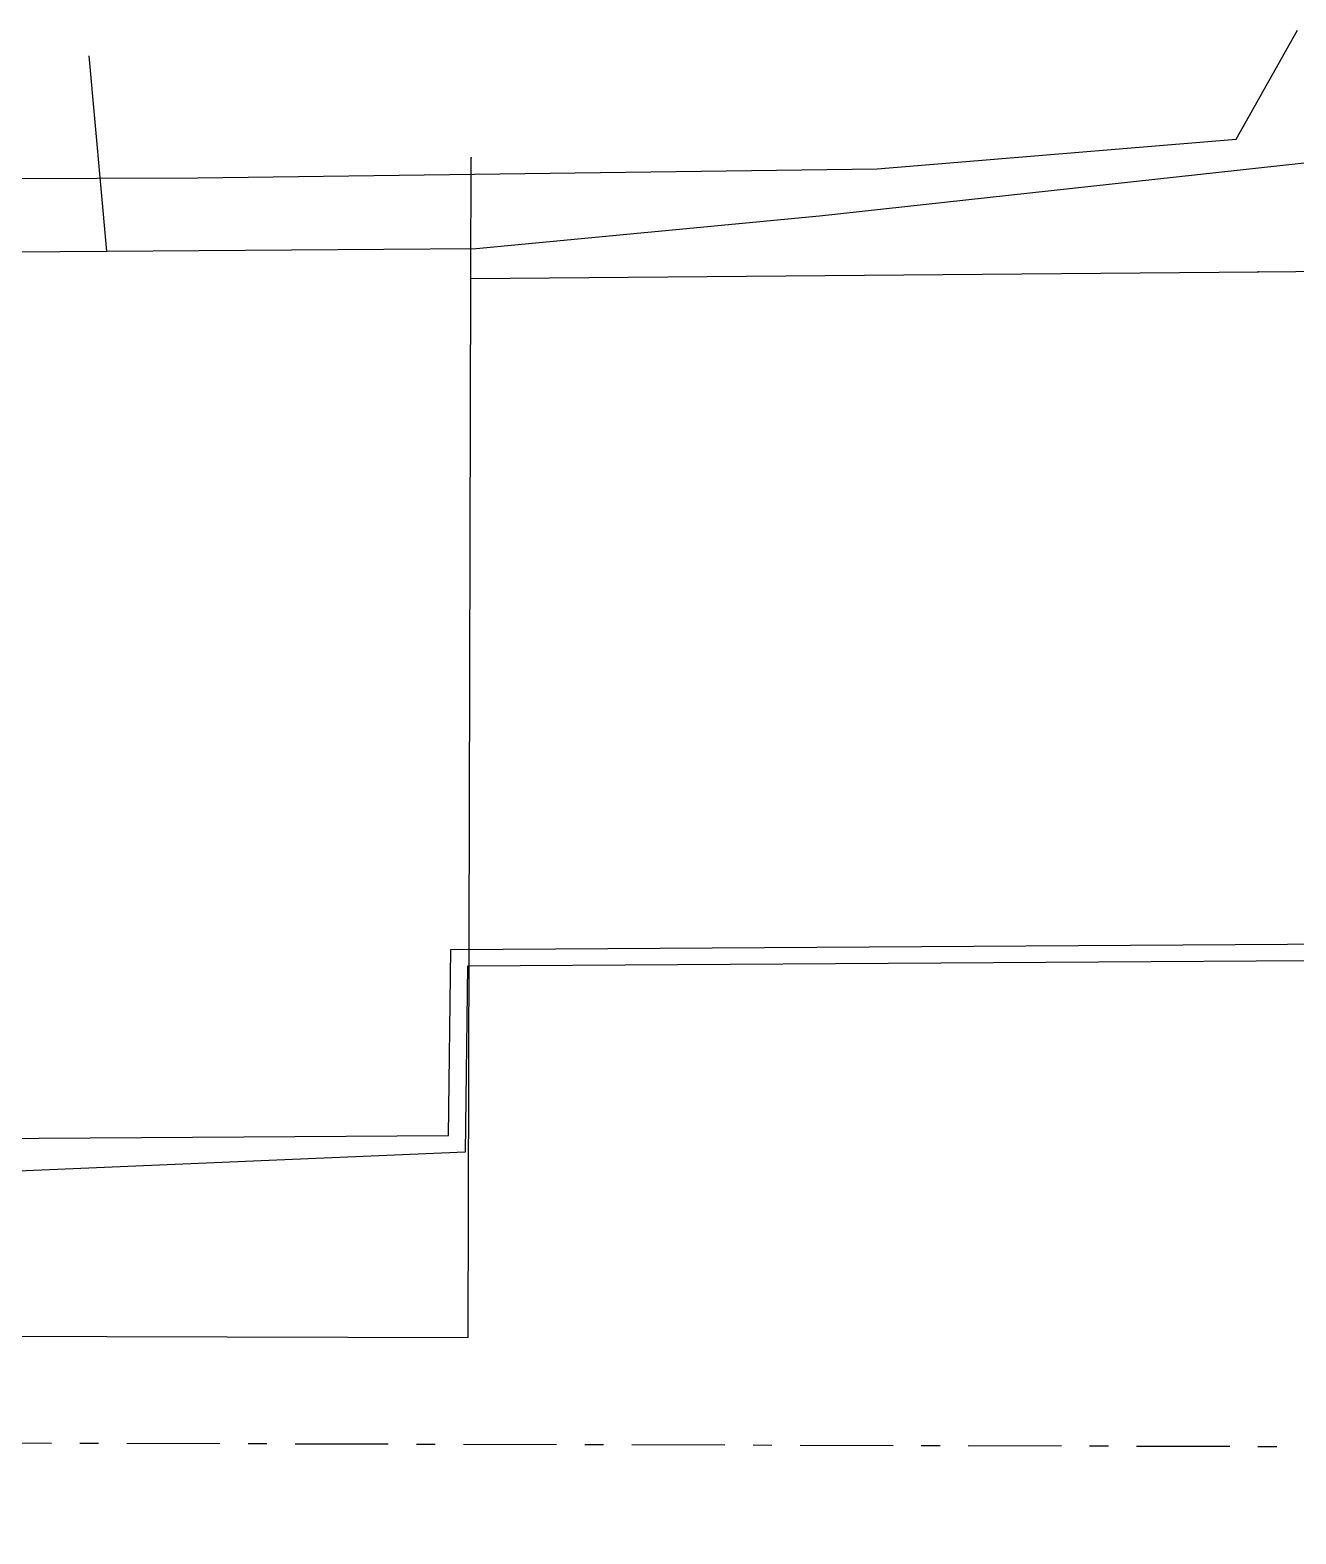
# Model space of a CAD drawing. Header units: metres. Extents: x -529 to 260, y -315 to 217.
# Drawn here: x 173.32 to 180.79, y 93.06 to 101.94 of the extents above; entities that cross this region are included whole.
import ezdxf

# ---------------------------------------------------------------- set-up
doc = ezdxf.new("R2010")
doc.units = ezdxf.units.M
doc.linetypes.add('DISUSED', pattern=[0.9943, 0.55, -0.1666, 0.1111, -0.1666])
for name, color, linetype, true_color in [('KL0004_DAT_Kabelbed', 7, 'Continuous', 0x00ff00), ('KL0004_DAT_Mantelbuis', 7, 'Continuous', 0x00ff00), ('KL0004_DAT_Telecommunicatiekabel', 7, 'Continuous', 0x00ff00), ('KL0004_ELS_Elektriciteitskabel', 7, 'Continuous', 0x960000), ('KL0004_ELS_Kabelbed', 7, 'Continuous', 0x960000), ('KL0004_ELS_Mantelbuis', 7, 'Continuous', 0x960000), ('KL0004_EMS_Elektriciteitskabel', 7, 'Continuous', 0xc80000), ('KL0004_EMS_Kabelbed', 7, 'Continuous', 0xc80000), ('KL0004_EMS_Mantelbuis', 7, 'Continuous', 0xc80000), ('KL0004_GLD_Kabelbed', 7, 'Continuous', 0xffaf3c), ('KL0004_GLD_Mantelbuis', 7, 'Continuous', 0xffaf3c), ('KL0004_GLD_OlieGasChemicalienPijpleiding', 7, 'Continuous', 0xffaf3c), ('KL1031_ELS_Elektriciteitskabel', 7, 'Continuous', 0x960000), ('KL1031_GLD_Appurtenance', 7, 'Continuous', 0xffaf3c), ('KL1031_GLD_OlieGasChemicalienPijpleiding', 7, 'Continuous', 0xffaf3c)]:
    doc.layers.add(name, color=color, linetype=linetype, true_color=true_color)

msp = doc.modelspace()

# ---------------------------------------------------------------- linework, layer by layer
at = {"layer": 'KL0004_DAT_Kabelbed', "linetype": 'CONTINUOUS'}
for points in [[(177.9787, 100.8454), (181.0767, 101.1852)], [(175.95, 100.6521), (177.9787, 100.8454)], [(163.0031, 100.4587), (169.3436, 100.6058), (173.7689, 100.637)], [(173.7689, 100.637), (175.95, 100.6521)]]:
    msp.add_lwpolyline(points, dxfattribs=at)
at = {"layer": 'KL0004_DAT_Mantelbuis', "linetype": 'CONTINUOUS'}
for points in [[(177.9787, 100.8454), (181.0767, 101.1852)], [(175.95, 100.6521), (177.9787, 100.8454)], [(163.0031, 100.4587), (169.3436, 100.6058), (173.7689, 100.637)], [(173.7689, 100.637), (175.95, 100.6521)]]:
    msp.add_lwpolyline(points, dxfattribs=at)
at = {"layer": 'KL0004_DAT_Telecommunicatiekabel', "linetype": 'CONTINUOUS'}
for points in [[(177.9787, 100.8454), (181.0767, 101.1852)], [(177.9787, 100.8454), (181.0767, 101.1852)], [(177.9787, 100.8454), (181.0767, 101.1852)], [(177.9787, 100.8454), (181.0767, 101.1852)], [(177.9787, 100.8454), (181.0767, 101.1852)], [(177.9787, 100.8454), (181.0767, 101.1852)], [(177.9787, 100.8454), (181.0767, 101.1852)], [(177.9787, 100.8454), (181.0767, 101.1852)], [(177.9787, 100.8454), (181.0767, 101.1852)], [(177.9787, 100.8454), (181.0767, 101.1852)], [(177.9787, 100.8454), (181.0767, 101.1852)], [(177.9787, 100.8454), (181.0767, 101.1852)], [(177.9787, 100.8454), (181.0767, 101.1852)], [(177.9787, 100.8454), (181.0767, 101.1852)], [(177.9787, 100.8454), (181.0767, 101.1852)], [(177.9787, 100.8454), (181.0767, 101.1852)], [(177.9787, 100.8454), (181.0767, 101.1852)], [(177.9787, 100.8454), (181.0767, 101.1852)], [(177.9787, 100.8454), (181.0767, 101.1852)], [(177.9787, 100.8454), (181.0767, 101.1852)], [(177.9787, 100.8454), (181.0767, 101.1852)], [(177.9787, 100.8454), (181.0767, 101.1852)], [(177.9787, 100.8454), (181.0767, 101.1852)], [(177.9787, 100.8454), (181.0767, 101.1852)], [(177.9787, 100.8454), (181.0767, 101.1852)], [(177.9787, 100.8454), (181.0767, 101.1852)], [(177.9787, 100.8454), (181.0767, 101.1852)], [(177.9787, 100.8454), (181.0767, 101.1852)], [(175.95, 100.6521), (177.9787, 100.8454)], [(175.95, 100.6521), (177.9787, 100.8454)], [(175.95, 100.6521), (177.9787, 100.8454)], [(175.95, 100.6521), (177.9787, 100.8454)], [(175.95, 100.6521), (177.9787, 100.8454)], [(175.95, 100.6521), (177.9787, 100.8454)], [(175.95, 100.6521), (177.9787, 100.8454)], [(175.95, 100.6521), (177.9787, 100.8454)], [(175.95, 100.6521), (177.9787, 100.8454)], [(175.95, 100.6521), (177.9787, 100.8454)], [(175.95, 100.6521), (177.9787, 100.8454)], [(175.95, 100.6521), (177.9787, 100.8454)], [(175.95, 100.6521), (177.9787, 100.8454)], [(175.95, 100.6521), (177.9787, 100.8454)], [(175.95, 100.6521), (177.9787, 100.8454)], [(175.95, 100.6521), (177.9787, 100.8454)], [(175.95, 100.6521), (177.9787, 100.8454)], [(175.95, 100.6521), (177.9787, 100.8454)], [(175.95, 100.6521), (177.9787, 100.8454)], [(175.95, 100.6521), (177.9787, 100.8454)], [(175.95, 100.6521), (177.9787, 100.8454)], [(175.95, 100.6521), (177.9787, 100.8454)], [(175.95, 100.6521), (177.9787, 100.8454)], [(175.95, 100.6521), (177.9787, 100.8454)], [(175.95, 100.6521), (177.9787, 100.8454)], [(175.95, 100.6521), (177.9787, 100.8454)], [(175.95, 100.6521), (177.9787, 100.8454)], [(175.95, 100.6521), (177.9787, 100.8454)], [(163.0031, 100.4587), (169.3436, 100.6058), (173.7689, 100.637)], [(163.0031, 100.4587), (169.3436, 100.6058), (173.7689, 100.637)], [(163.0031, 100.4587), (169.3436, 100.6058), (173.7689, 100.637)], [(163.0031, 100.4587), (169.3436, 100.6058), (173.7689, 100.637)], [(163.0031, 100.4587), (169.3436, 100.6058), (173.7689, 100.637)], [(163.0031, 100.4587), (169.3436, 100.6058), (173.7689, 100.637)], [(163.0031, 100.4587), (169.3436, 100.6058), (173.7689, 100.637)], [(163.0031, 100.4587), (169.3436, 100.6058), (173.7689, 100.637)], [(163.0031, 100.4587), (169.3436, 100.6058), (173.7689, 100.637)], [(163.0031, 100.4587), (169.3436, 100.6058), (173.7689, 100.637)], [(163.0031, 100.4587), (169.3436, 100.6058), (173.7689, 100.637)], [(163.0031, 100.4587), (169.3436, 100.6058), (173.7689, 100.637)], [(163.0031, 100.4587), (169.3436, 100.6058), (173.7689, 100.637)], [(163.0031, 100.4587), (169.3436, 100.6058), (173.7689, 100.637)], [(163.0031, 100.4587), (169.3436, 100.6058), (173.7689, 100.637)], [(163.0031, 100.4587), (169.3436, 100.6058), (173.7689, 100.637)], [(163.0031, 100.4587), (169.3436, 100.6058), (173.7689, 100.637)], [(163.0031, 100.4587), (169.3436, 100.6058), (173.7689, 100.637)], [(163.0031, 100.4587), (169.3436, 100.6058), (173.7689, 100.637)], [(163.0031, 100.4587), (169.3436, 100.6058), (173.7689, 100.637)], [(163.0031, 100.4587), (169.3436, 100.6058), (173.7689, 100.637)], [(163.0031, 100.4587), (169.3436, 100.6058), (173.7689, 100.637)], [(163.0031, 100.4587), (169.3436, 100.6058), (173.7689, 100.637)], [(163.0031, 100.4587), (169.3436, 100.6058), (173.7689, 100.637)], [(163.0031, 100.4587), (169.3436, 100.6058), (173.7689, 100.637)], [(163.0031, 100.4587), (169.3436, 100.6058), (173.7689, 100.637)], [(163.0031, 100.4587), (169.3436, 100.6058), (173.7689, 100.637)], [(163.0031, 100.4587), (169.3436, 100.6058), (173.7689, 100.637)], [(173.7689, 100.637), (175.95, 100.6521)], [(173.7689, 100.637), (175.95, 100.6521)], [(173.7689, 100.637), (175.95, 100.6521)], [(173.7689, 100.637), (175.95, 100.6521)], [(173.7689, 100.637), (175.95, 100.6521)], [(173.7689, 100.637), (175.95, 100.6521)], [(173.7689, 100.637), (175.95, 100.6521)], [(173.7689, 100.637), (175.95, 100.6521)], [(173.7689, 100.637), (175.95, 100.6521)], [(173.7689, 100.637), (175.95, 100.6521)], [(173.7689, 100.637), (175.95, 100.6521)], [(173.7689, 100.637), (175.95, 100.6521)], [(173.7689, 100.637), (175.95, 100.6521)], [(173.7689, 100.637), (175.95, 100.6521)], [(173.7689, 100.637), (175.95, 100.6521)], [(173.7689, 100.637), (175.95, 100.6521)], [(173.7689, 100.637), (175.95, 100.6521)], [(173.7689, 100.637), (175.95, 100.6521)], [(173.7689, 100.637), (175.95, 100.6521)], [(173.7689, 100.637), (175.95, 100.6521)], [(173.7689, 100.637), (175.95, 100.6521)], [(173.7689, 100.637), (175.95, 100.6521)], [(173.7689, 100.637), (175.95, 100.6521)], [(173.7689, 100.637), (175.95, 100.6521)], [(173.7689, 100.637), (175.95, 100.6521)], [(173.7689, 100.637), (175.95, 100.6521)], [(173.7689, 100.637), (175.95, 100.6521)], [(173.7689, 100.637), (175.95, 100.6521)]]:
    msp.add_lwpolyline(points, dxfattribs=at)
at = {"layer": 'KL0004_ELS_Elektriciteitskabel', "linetype": 'CONTINUOUS'}
for points in [[(155.1919, 101.0066), (174.307, 101.0703), (178.3205, 101.1232), (180.4404, 101.2981), (180.8024, 101.9435)], [(155.1919, 101.0066), (174.307, 101.0703), (178.3205, 101.1232), (180.4404, 101.2981), (180.8024, 101.9435)], [(173.7689, 100.637), (173.6655, 101.7913)], [(173.7689, 100.637), (173.6655, 101.7913)], [(177.9787, 100.8454), (181.0767, 101.1852)], [(177.9787, 100.8454), (181.0767, 101.1852)], [(177.9787, 100.8454), (181.0767, 101.1852)], [(177.9787, 100.8454), (181.0767, 101.1852)], [(177.9787, 100.8454), (181.0767, 101.1852)], [(177.9787, 100.8454), (181.0767, 101.1852)], [(177.9787, 100.8454), (181.0767, 101.1852)], [(177.9787, 100.8454), (181.0767, 101.1852)], [(177.9787, 100.8454), (181.0767, 101.1852)], [(177.9787, 100.8454), (181.0767, 101.1852)], [(177.9787, 100.8454), (181.0767, 101.1852)], [(177.9787, 100.8454), (181.0767, 101.1852)], [(177.9787, 100.8454), (181.0767, 101.1852)], [(177.9787, 100.8454), (181.0767, 101.1852)], [(177.9787, 100.8454), (181.0767, 101.1852)], [(177.9787, 100.8454), (181.0767, 101.1852)], [(177.9787, 100.8454), (181.0767, 101.1852)], [(177.9787, 100.8454), (181.0767, 101.1852)], [(177.9787, 100.8454), (181.0767, 101.1852)], [(177.9787, 100.8454), (181.0767, 101.1852)], [(177.9787, 100.8454), (181.0767, 101.1852)], [(177.9787, 100.8454), (181.0767, 101.1852)], [(177.9787, 100.8454), (181.0767, 101.1852)], [(177.9787, 100.8454), (181.0767, 101.1852)], [(177.9787, 100.8454), (181.0767, 101.1852)], [(177.9787, 100.8454), (181.0767, 101.1852)], [(177.9787, 100.8454), (181.0767, 101.1852)], [(177.9787, 100.8454), (181.0767, 101.1852)], [(177.9787, 100.8454), (181.0767, 101.1852)], [(177.9787, 100.8454), (181.0767, 101.1852)], [(177.9787, 100.8454), (181.0767, 101.1852)], [(177.9787, 100.8454), (181.0767, 101.1852)], [(177.9787, 100.8454), (181.0767, 101.1852)], [(177.9787, 100.8454), (181.0767, 101.1852)], [(177.9787, 100.8454), (181.0767, 101.1852)], [(177.9787, 100.8454), (181.0767, 101.1852)], [(177.9787, 100.8454), (181.0767, 101.1852)], [(177.9787, 100.8454), (181.0767, 101.1852)], [(177.9787, 100.8454), (181.0767, 101.1852)], [(177.9787, 100.8454), (181.0767, 101.1852)], [(177.9787, 100.8454), (181.0767, 101.1852)], [(177.9787, 100.8454), (181.0767, 101.1852)], [(177.9787, 100.8454), (181.0767, 101.1852)], [(177.9787, 100.8454), (181.0767, 101.1852)], [(177.9787, 100.8454), (181.0767, 101.1852)], [(177.9787, 100.8454), (181.0767, 101.1852)], [(177.9787, 100.8454), (181.0767, 101.1852)], [(177.9787, 100.8454), (181.0767, 101.1852)], [(177.9787, 100.8454), (181.0767, 101.1852)], [(177.9787, 100.8454), (181.0767, 101.1852)], [(177.9787, 100.8454), (181.0767, 101.1852)], [(177.9787, 100.8454), (181.0767, 101.1852)], [(177.9787, 100.8454), (181.0767, 101.1852)], [(177.9787, 100.8454), (181.0767, 101.1852)], [(177.9787, 100.8454), (181.0767, 101.1852)], [(177.9787, 100.8454), (181.0767, 101.1852)], [(177.9787, 100.8454), (181.0767, 101.1852)], [(177.9787, 100.8454), (181.0767, 101.1852)], [(177.9787, 100.8454), (181.0767, 101.1852)], [(177.9787, 100.8454), (181.0767, 101.1852)], [(177.9787, 100.8454), (181.0767, 101.1852)], [(177.9787, 100.8454), (181.0767, 101.1852)], [(177.9787, 100.8454), (181.0767, 101.1852)], [(177.9787, 100.8454), (181.0767, 101.1852)], [(177.9787, 100.8454), (181.0767, 101.1852)], [(177.9787, 100.8454), (181.0767, 101.1852)], [(177.9787, 100.8454), (181.0767, 101.1852)], [(177.9787, 100.8454), (181.0767, 101.1852)], [(177.9787, 100.8454), (181.0767, 101.1852)], [(177.9787, 100.8454), (181.0767, 101.1852)], [(177.9787, 100.8454), (181.0767, 101.1852)], [(177.9787, 100.8454), (181.0767, 101.1852)], [(177.9787, 100.8454), (181.0767, 101.1852)], [(177.9787, 100.8454), (181.0767, 101.1852)], [(177.9787, 100.8454), (181.0767, 101.1852)], [(177.9787, 100.8454), (181.0767, 101.1852)], [(177.9787, 100.8454), (181.0767, 101.1852)], [(177.9787, 100.8454), (181.0767, 101.1852)], [(177.9787, 100.8454), (181.0767, 101.1852)], [(177.9787, 100.8454), (181.0767, 101.1852)], [(177.9787, 100.8454), (181.0767, 101.1852)], [(177.9787, 100.8454), (181.0767, 101.1852)], [(177.9787, 100.8454), (181.0767, 101.1852)], [(177.9787, 100.8454), (181.0767, 101.1852)], [(177.9787, 100.8454), (181.0767, 101.1852)], [(177.9787, 100.8454), (181.0767, 101.1852)], [(177.9787, 100.8454), (181.0767, 101.1852)], [(177.9787, 100.8454), (181.0767, 101.1852)], [(177.9787, 100.8454), (181.0767, 101.1852)], [(177.9787, 100.8454), (181.0767, 101.1852)], [(177.9787, 100.8454), (181.0767, 101.1852)], [(177.9787, 100.8454), (181.0767, 101.1852)], [(177.9787, 100.8454), (181.0767, 101.1852)], [(177.9787, 100.8454), (181.0767, 101.1852)], [(175.95, 100.6521), (177.9787, 100.8454)], [(175.95, 100.6521), (177.9787, 100.8454)], [(175.95, 100.6521), (177.9787, 100.8454)], [(175.95, 100.6521), (177.9787, 100.8454)], [(175.95, 100.6521), (177.9787, 100.8454)], [(175.95, 100.6521), (177.9787, 100.8454)], [(175.95, 100.6521), (177.9787, 100.8454)], [(175.95, 100.6521), (177.9787, 100.8454)], [(175.95, 100.6521), (177.9787, 100.8454)], [(175.95, 100.6521), (177.9787, 100.8454)], [(175.95, 100.6521), (177.9787, 100.8454)], [(175.95, 100.6521), (177.9787, 100.8454)], [(175.95, 100.6521), (177.9787, 100.8454)], [(175.95, 100.6521), (177.9787, 100.8454)], [(175.95, 100.6521), (177.9787, 100.8454)], [(175.95, 100.6521), (177.9787, 100.8454)], [(175.95, 100.6521), (177.9787, 100.8454)], [(175.95, 100.6521), (177.9787, 100.8454)], [(175.95, 100.6521), (177.9787, 100.8454)], [(175.95, 100.6521), (177.9787, 100.8454)], [(175.95, 100.6521), (177.9787, 100.8454)], [(175.95, 100.6521), (177.9787, 100.8454)], [(175.95, 100.6521), (177.9787, 100.8454)], [(175.95, 100.6521), (177.9787, 100.8454)], [(175.95, 100.6521), (177.9787, 100.8454)], [(175.95, 100.6521), (177.9787, 100.8454)], [(175.95, 100.6521), (177.9787, 100.8454)], [(175.95, 100.6521), (177.9787, 100.8454)], [(175.95, 100.6521), (177.9787, 100.8454)], [(175.95, 100.6521), (177.9787, 100.8454)], [(175.95, 100.6521), (177.9787, 100.8454)], [(175.95, 100.6521), (177.9787, 100.8454)], [(175.95, 100.6521), (177.9787, 100.8454)], [(175.95, 100.6521), (177.9787, 100.8454)], [(175.95, 100.6521), (177.9787, 100.8454)], [(175.95, 100.6521), (177.9787, 100.8454)], [(175.95, 100.6521), (177.9787, 100.8454)], [(175.95, 100.6521), (177.9787, 100.8454)], [(175.95, 100.6521), (177.9787, 100.8454)], [(175.95, 100.6521), (177.9787, 100.8454)], [(175.95, 100.6521), (177.9787, 100.8454)], [(175.95, 100.6521), (177.9787, 100.8454)], [(175.95, 100.6521), (177.9787, 100.8454)], [(175.95, 100.6521), (177.9787, 100.8454)], [(175.95, 100.6521), (177.9787, 100.8454)], [(175.95, 100.6521), (177.9787, 100.8454)], [(175.95, 100.6521), (177.9787, 100.8454)], [(175.95, 100.6521), (177.9787, 100.8454)], [(175.95, 100.6521), (177.9787, 100.8454)], [(175.95, 100.6521), (177.9787, 100.8454)], [(175.95, 100.6521), (177.9787, 100.8454)], [(175.95, 100.6521), (177.9787, 100.8454)], [(175.95, 100.6521), (177.9787, 100.8454)], [(175.95, 100.6521), (177.9787, 100.8454)], [(175.95, 100.6521), (177.9787, 100.8454)], [(175.95, 100.6521), (177.9787, 100.8454)], [(175.95, 100.6521), (177.9787, 100.8454)], [(175.95, 100.6521), (177.9787, 100.8454)], [(175.95, 100.6521), (177.9787, 100.8454)], [(175.95, 100.6521), (177.9787, 100.8454)], [(175.95, 100.6521), (177.9787, 100.8454)], [(175.95, 100.6521), (177.9787, 100.8454)], [(175.95, 100.6521), (177.9787, 100.8454)], [(175.95, 100.6521), (177.9787, 100.8454)], [(175.95, 100.6521), (177.9787, 100.8454)], [(175.95, 100.6521), (177.9787, 100.8454)], [(175.95, 100.6521), (177.9787, 100.8454)], [(175.95, 100.6521), (177.9787, 100.8454)], [(175.95, 100.6521), (177.9787, 100.8454)], [(175.95, 100.6521), (177.9787, 100.8454)], [(175.95, 100.6521), (177.9787, 100.8454)], [(175.95, 100.6521), (177.9787, 100.8454)], [(175.95, 100.6521), (177.9787, 100.8454)], [(175.95, 100.6521), (177.9787, 100.8454)], [(175.95, 100.6521), (177.9787, 100.8454)], [(175.95, 100.6521), (177.9787, 100.8454)], [(175.95, 100.6521), (177.9787, 100.8454)], [(175.95, 100.6521), (177.9787, 100.8454)], [(175.95, 100.6521), (177.9787, 100.8454)], [(175.95, 100.6521), (177.9787, 100.8454)], [(175.95, 100.6521), (177.9787, 100.8454)], [(175.95, 100.6521), (177.9787, 100.8454)], [(175.95, 100.6521), (177.9787, 100.8454)], [(175.95, 100.6521), (177.9787, 100.8454)], [(175.95, 100.6521), (177.9787, 100.8454)], [(175.95, 100.6521), (177.9787, 100.8454)], [(175.95, 100.6521), (177.9787, 100.8454)], [(175.95, 100.6521), (177.9787, 100.8454)], [(175.95, 100.6521), (177.9787, 100.8454)], [(175.95, 100.6521), (177.9787, 100.8454)], [(175.95, 100.6521), (177.9787, 100.8454)], [(175.95, 100.6521), (177.9787, 100.8454)], [(175.95, 100.6521), (177.9787, 100.8454)], [(175.95, 100.6521), (177.9787, 100.8454)], [(163.0031, 100.4587), (169.3436, 100.6058), (173.7689, 100.637)], [(163.0031, 100.4587), (169.3436, 100.6058), (173.7689, 100.637)], [(163.0031, 100.4587), (169.3436, 100.6058), (173.7689, 100.637)], [(163.0031, 100.4587), (169.3436, 100.6058), (173.7689, 100.637)], [(163.0031, 100.4587), (169.3436, 100.6058), (173.7689, 100.637)], [(163.0031, 100.4587), (169.3436, 100.6058), (173.7689, 100.637)], [(163.0031, 100.4587), (169.3436, 100.6058), (173.7689, 100.637)], [(163.0031, 100.4587), (169.3436, 100.6058), (173.7689, 100.637)], [(163.0031, 100.4587), (169.3436, 100.6058), (173.7689, 100.637)], [(163.0031, 100.4587), (169.3436, 100.6058), (173.7689, 100.637)], [(163.0031, 100.4587), (169.3436, 100.6058), (173.7689, 100.637)], [(163.0031, 100.4587), (169.3436, 100.6058), (173.7689, 100.637)], [(163.0031, 100.4587), (169.3436, 100.6058), (173.7689, 100.637)], [(163.0031, 100.4587), (169.3436, 100.6058), (173.7689, 100.637)], [(163.0031, 100.4587), (169.3436, 100.6058), (173.7689, 100.637)], [(163.0031, 100.4587), (169.3436, 100.6058), (173.7689, 100.637)], [(163.0031, 100.4587), (169.3436, 100.6058), (173.7689, 100.637)], [(163.0031, 100.4587), (169.3436, 100.6058), (173.7689, 100.637)], [(163.0031, 100.4587), (169.3436, 100.6058), (173.7689, 100.637)], [(163.0031, 100.4587), (169.3436, 100.6058), (173.7689, 100.637)], [(163.0031, 100.4587), (169.3436, 100.6058), (173.7689, 100.637)], [(163.0031, 100.4587), (169.3436, 100.6058), (173.7689, 100.637)], [(163.0031, 100.4587), (169.3436, 100.6058), (173.7689, 100.637)], [(163.0031, 100.4587), (169.3436, 100.6058), (173.7689, 100.637)], [(163.0031, 100.4587), (169.3436, 100.6058), (173.7689, 100.637)], [(163.0031, 100.4587), (169.3436, 100.6058), (173.7689, 100.637)], [(163.0031, 100.4587), (169.3436, 100.6058), (173.7689, 100.637)], [(163.0031, 100.4587), (169.3436, 100.6058), (173.7689, 100.637)], [(163.0031, 100.4587), (169.3436, 100.6058), (173.7689, 100.637)], [(163.0031, 100.4587), (169.3436, 100.6058), (173.7689, 100.637)], [(163.0031, 100.4587), (169.3436, 100.6058), (173.7689, 100.637)], [(163.0031, 100.4587), (169.3436, 100.6058), (173.7689, 100.637)], [(163.0031, 100.4587), (169.3436, 100.6058), (173.7689, 100.637)], [(163.0031, 100.4587), (169.3436, 100.6058), (173.7689, 100.637)], [(163.0031, 100.4587), (169.3436, 100.6058), (173.7689, 100.637)], [(163.0031, 100.4587), (169.3436, 100.6058), (173.7689, 100.637)], [(163.0031, 100.4587), (169.3436, 100.6058), (173.7689, 100.637)], [(163.0031, 100.4587), (169.3436, 100.6058), (173.7689, 100.637)], [(163.0031, 100.4587), (169.3436, 100.6058), (173.7689, 100.637)], [(163.0031, 100.4587), (169.3436, 100.6058), (173.7689, 100.637)], [(163.0031, 100.4587), (169.3436, 100.6058), (173.7689, 100.637)], [(163.0031, 100.4587), (169.3436, 100.6058), (173.7689, 100.637)], [(163.0031, 100.4587), (169.3436, 100.6058), (173.7689, 100.637)], [(163.0031, 100.4587), (169.3436, 100.6058), (173.7689, 100.637)], [(163.0031, 100.4587), (169.3436, 100.6058), (173.7689, 100.637)], [(163.0031, 100.4587), (169.3436, 100.6058), (173.7689, 100.637)], [(163.0031, 100.4587), (169.3436, 100.6058), (173.7689, 100.637)], [(163.0031, 100.4587), (169.3436, 100.6058), (173.7689, 100.637)], [(163.0031, 100.4587), (169.3436, 100.6058), (173.7689, 100.637)], [(163.0031, 100.4587), (169.3436, 100.6058), (173.7689, 100.637)], [(163.0031, 100.4587), (169.3436, 100.6058), (173.7689, 100.637)], [(163.0031, 100.4587), (169.3436, 100.6058), (173.7689, 100.637)], [(163.0031, 100.4587), (169.3436, 100.6058), (173.7689, 100.637)], [(163.0031, 100.4587), (169.3436, 100.6058), (173.7689, 100.637)], [(163.0031, 100.4587), (169.3436, 100.6058), (173.7689, 100.637)], [(163.0031, 100.4587), (169.3436, 100.6058), (173.7689, 100.637)], [(163.0031, 100.4587), (169.3436, 100.6058), (173.7689, 100.637)], [(163.0031, 100.4587), (169.3436, 100.6058), (173.7689, 100.637)], [(163.0031, 100.4587), (169.3436, 100.6058), (173.7689, 100.637)], [(163.0031, 100.4587), (169.3436, 100.6058), (173.7689, 100.637)], [(163.0031, 100.4587), (169.3436, 100.6058), (173.7689, 100.637)], [(163.0031, 100.4587), (169.3436, 100.6058), (173.7689, 100.637)], [(163.0031, 100.4587), (169.3436, 100.6058), (173.7689, 100.637)], [(163.0031, 100.4587), (169.3436, 100.6058), (173.7689, 100.637)], [(163.0031, 100.4587), (169.3436, 100.6058), (173.7689, 100.637)], [(163.0031, 100.4587), (169.3436, 100.6058), (173.7689, 100.637)], [(163.0031, 100.4587), (169.3436, 100.6058), (173.7689, 100.637)], [(163.0031, 100.4587), (169.3436, 100.6058), (173.7689, 100.637)], [(163.0031, 100.4587), (169.3436, 100.6058), (173.7689, 100.637)], [(163.0031, 100.4587), (169.3436, 100.6058), (173.7689, 100.637)], [(163.0031, 100.4587), (169.3436, 100.6058), (173.7689, 100.637)], [(163.0031, 100.4587), (169.3436, 100.6058), (173.7689, 100.637)], [(163.0031, 100.4587), (169.3436, 100.6058), (173.7689, 100.637)], [(163.0031, 100.4587), (169.3436, 100.6058), (173.7689, 100.637)], [(163.0031, 100.4587), (169.3436, 100.6058), (173.7689, 100.637)], [(163.0031, 100.4587), (169.3436, 100.6058), (173.7689, 100.637)], [(163.0031, 100.4587), (169.3436, 100.6058), (173.7689, 100.637)], [(163.0031, 100.4587), (169.3436, 100.6058), (173.7689, 100.637)], [(163.0031, 100.4587), (169.3436, 100.6058), (173.7689, 100.637)], [(163.0031, 100.4587), (169.3436, 100.6058), (173.7689, 100.637)], [(163.0031, 100.4587), (169.3436, 100.6058), (173.7689, 100.637)], [(163.0031, 100.4587), (169.3436, 100.6058), (173.7689, 100.637)], [(163.0031, 100.4587), (169.3436, 100.6058), (173.7689, 100.637)], [(163.0031, 100.4587), (169.3436, 100.6058), (173.7689, 100.637)], [(163.0031, 100.4587), (169.3436, 100.6058), (173.7689, 100.637)], [(163.0031, 100.4587), (169.3436, 100.6058), (173.7689, 100.637)], [(163.0031, 100.4587), (169.3436, 100.6058), (173.7689, 100.637)], [(163.0031, 100.4587), (169.3436, 100.6058), (173.7689, 100.637)], [(163.0031, 100.4587), (169.3436, 100.6058), (173.7689, 100.637)], [(163.0031, 100.4587), (169.3436, 100.6058), (173.7689, 100.637)], [(173.7689, 100.637), (175.95, 100.6521)], [(173.7689, 100.637), (175.95, 100.6521)], [(173.7689, 100.637), (175.95, 100.6521)], [(173.7689, 100.637), (175.95, 100.6521)], [(173.7689, 100.637), (175.95, 100.6521)], [(173.7689, 100.637), (175.95, 100.6521)], [(173.7689, 100.637), (175.95, 100.6521)], [(173.7689, 100.637), (175.95, 100.6521)], [(173.7689, 100.637), (175.95, 100.6521)], [(173.7689, 100.637), (175.95, 100.6521)], [(173.7689, 100.637), (175.95, 100.6521)], [(173.7689, 100.637), (175.95, 100.6521)], [(173.7689, 100.637), (175.95, 100.6521)], [(173.7689, 100.637), (175.95, 100.6521)], [(173.7689, 100.637), (175.95, 100.6521)], [(173.7689, 100.637), (175.95, 100.6521)], [(173.7689, 100.637), (175.95, 100.6521)], [(173.7689, 100.637), (175.95, 100.6521)], [(173.7689, 100.637), (175.95, 100.6521)], [(173.7689, 100.637), (175.95, 100.6521)], [(173.7689, 100.637), (175.95, 100.6521)], [(173.7689, 100.637), (175.95, 100.6521)], [(173.7689, 100.637), (175.95, 100.6521)], [(173.7689, 100.637), (175.95, 100.6521)], [(173.7689, 100.637), (175.95, 100.6521)], [(173.7689, 100.637), (175.95, 100.6521)], [(173.7689, 100.637), (175.95, 100.6521)], [(173.7689, 100.637), (175.95, 100.6521)], [(173.7689, 100.637), (175.95, 100.6521)], [(173.7689, 100.637), (175.95, 100.6521)], [(173.7689, 100.637), (175.95, 100.6521)], [(173.7689, 100.637), (175.95, 100.6521)], [(173.7689, 100.637), (175.95, 100.6521)], [(173.7689, 100.637), (175.95, 100.6521)], [(173.7689, 100.637), (175.95, 100.6521)], [(173.7689, 100.637), (175.95, 100.6521)], [(173.7689, 100.637), (175.95, 100.6521)], [(173.7689, 100.637), (175.95, 100.6521)], [(173.7689, 100.637), (175.95, 100.6521)], [(173.7689, 100.637), (175.95, 100.6521)], [(173.7689, 100.637), (175.95, 100.6521)], [(173.7689, 100.637), (175.95, 100.6521)], [(173.7689, 100.637), (175.95, 100.6521)], [(173.7689, 100.637), (175.95, 100.6521)], [(173.7689, 100.637), (175.95, 100.6521)], [(173.7689, 100.637), (175.95, 100.6521)], [(173.7689, 100.637), (175.95, 100.6521)], [(173.7689, 100.637), (175.95, 100.6521)], [(173.7689, 100.637), (175.95, 100.6521)], [(173.7689, 100.637), (175.95, 100.6521)], [(173.7689, 100.637), (175.95, 100.6521)], [(173.7689, 100.637), (175.95, 100.6521)], [(173.7689, 100.637), (175.95, 100.6521)], [(173.7689, 100.637), (175.95, 100.6521)], [(173.7689, 100.637), (175.95, 100.6521)], [(173.7689, 100.637), (175.95, 100.6521)], [(173.7689, 100.637), (175.95, 100.6521)], [(173.7689, 100.637), (175.95, 100.6521)], [(173.7689, 100.637), (175.95, 100.6521)], [(173.7689, 100.637), (175.95, 100.6521)], [(173.7689, 100.637), (175.95, 100.6521)], [(173.7689, 100.637), (175.95, 100.6521)], [(173.7689, 100.637), (175.95, 100.6521)], [(173.7689, 100.637), (175.95, 100.6521)], [(173.7689, 100.637), (175.95, 100.6521)], [(173.7689, 100.637), (175.95, 100.6521)], [(173.7689, 100.637), (175.95, 100.6521)], [(173.7689, 100.637), (175.95, 100.6521)], [(173.7689, 100.637), (175.95, 100.6521)], [(173.7689, 100.637), (175.95, 100.6521)], [(173.7689, 100.637), (175.95, 100.6521)], [(173.7689, 100.637), (175.95, 100.6521)], [(173.7689, 100.637), (175.95, 100.6521)], [(173.7689, 100.637), (175.95, 100.6521)], [(173.7689, 100.637), (175.95, 100.6521)], [(173.7689, 100.637), (175.95, 100.6521)], [(173.7689, 100.637), (175.95, 100.6521)], [(173.7689, 100.637), (175.95, 100.6521)], [(173.7689, 100.637), (175.95, 100.6521)], [(173.7689, 100.637), (175.95, 100.6521)], [(173.7689, 100.637), (175.95, 100.6521)], [(173.7689, 100.637), (175.95, 100.6521)], [(173.7689, 100.637), (175.95, 100.6521)], [(173.7689, 100.637), (175.95, 100.6521)], [(173.7689, 100.637), (175.95, 100.6521)], [(173.7689, 100.637), (175.95, 100.6521)], [(173.7689, 100.637), (175.95, 100.6521)], [(173.7689, 100.637), (175.95, 100.6521)], [(173.7689, 100.637), (175.95, 100.6521)], [(173.7689, 100.637), (175.95, 100.6521)], [(173.7689, 100.637), (175.95, 100.6521)], [(173.7689, 100.637), (175.95, 100.6521)], [(173.7689, 100.637), (175.95, 100.6521)], [(173.7689, 100.637), (175.95, 100.6521)]]:
    msp.add_lwpolyline(points, dxfattribs=at)
at = {"layer": 'KL0004_ELS_Kabelbed', "linetype": 'CONTINUOUS'}
for points in [[(155.1919, 101.0066), (174.307, 101.0703), (178.3205, 101.1232), (180.4404, 101.2981), (180.8024, 101.9435)], [(173.7689, 100.637), (173.6655, 101.7913)], [(177.9787, 100.8454), (181.0767, 101.1852)], [(175.95, 100.6521), (177.9787, 100.8454)], [(163.0031, 100.4587), (169.3436, 100.6058), (173.7689, 100.637)], [(173.7689, 100.637), (175.95, 100.6521)]]:
    msp.add_lwpolyline(points, dxfattribs=at)
at = {"layer": 'KL0004_ELS_Mantelbuis', "linetype": 'CONTINUOUS'}
for points in [[(155.1919, 101.0066), (174.307, 101.0703), (178.3205, 101.1232), (180.4404, 101.2981), (180.8024, 101.9435)], [(177.9787, 100.8454), (181.0767, 101.1852)], [(175.95, 100.6521), (177.9787, 100.8454)], [(163.0031, 100.4587), (169.3436, 100.6058), (173.7689, 100.637)], [(173.7689, 100.637), (175.95, 100.6521)]]:
    msp.add_lwpolyline(points, dxfattribs=at)
at = {"layer": 'KL0004_EMS_Elektriciteitskabel', "linetype": 'CONTINUOUS'}
for points in [[(177.9787, 100.8454), (181.0767, 101.1852)], [(177.9787, 100.8454), (181.0767, 101.1852)], [(175.95, 100.6521), (177.9787, 100.8454)], [(175.95, 100.6521), (177.9787, 100.8454)], [(163.0031, 100.4587), (169.3436, 100.6058), (173.7689, 100.637)], [(163.0031, 100.4587), (169.3436, 100.6058), (173.7689, 100.637)], [(173.7689, 100.637), (175.95, 100.6521)], [(173.7689, 100.637), (175.95, 100.6521)]]:
    msp.add_lwpolyline(points, dxfattribs=at)
at = {"layer": 'KL0004_EMS_Kabelbed', "linetype": 'CONTINUOUS'}
for points in [[(177.9787, 100.8454), (181.0767, 101.1852)], [(175.95, 100.6521), (177.9787, 100.8454)], [(163.0031, 100.4587), (169.3436, 100.6058), (173.7689, 100.637)], [(173.7689, 100.637), (175.95, 100.6521)]]:
    msp.add_lwpolyline(points, dxfattribs=at)
at = {"layer": 'KL0004_EMS_Mantelbuis', "linetype": 'CONTINUOUS'}
for points in [[(177.9787, 100.8454), (181.0767, 101.1852)], [(175.95, 100.6521), (177.9787, 100.8454)], [(163.0031, 100.4587), (169.3436, 100.6058), (173.7689, 100.637)], [(173.7689, 100.637), (175.95, 100.6521)]]:
    msp.add_lwpolyline(points, dxfattribs=at)
at = {"layer": 'KL0004_GLD_Kabelbed', "linetype": 'CONTINUOUS'}
msp.add_lwpolyline([(155.1919, 101.0066), (174.307, 101.0703), (178.3205, 101.1232), (180.4404, 101.2981), (180.8024, 101.9435)], dxfattribs=at)
at = {"layer": 'KL0004_GLD_Mantelbuis', "linetype": 'CONTINUOUS'}
msp.add_lwpolyline([(155.1919, 101.0066), (174.307, 101.0703), (178.3205, 101.1232), (180.4404, 101.2981), (180.8024, 101.9435)], dxfattribs=at)
at = {"layer": 'KL0004_GLD_OlieGasChemicalienPijpleiding', "linetype": 'CONTINUOUS'}
msp.add_lwpolyline([(155.1919, 101.0066), (174.307, 101.0703), (178.3205, 101.1232), (180.4404, 101.2981), (180.8024, 101.9435)], dxfattribs=at)
msp.add_lwpolyline([(155.1919, 101.0066), (174.307, 101.0703), (178.3205, 101.1232), (180.4404, 101.2981), (180.8024, 101.9435)], dxfattribs=at)
at = {"layer": 'KL1031_ELS_Elektriciteitskabel', "linetype": 'CONTINUOUS'}
for points in [[(183.1764, 91.2561), (162.2574, 91.1232), (162.182, 95.3227), (175.7873, 95.4096), (175.8004, 96.5103), (182.596, 96.5531)], [(184.5964, 96.466), (175.8992, 96.4116), (175.886, 95.311), (167.5918, 94.9592), (162.5883, 94.9213), (162.6557, 91.5257), (170.2765, 91.5692), (183.1762, 91.3562), (204.0556, 91.3206), (217.3068, 91.3593), (228.6701, 91.5568), (232.6378, 91.197), (233.2497, 91.155), (233.5359, 91.2309), (233.8054, 91.4167), (234.1278, 91.8482), (234.6424, 91.9349), (235.1967, 92.2263)]]:
    msp.add_lwpolyline(points, dxfattribs=at)
at = {"layer": 'KL1031_ELS_Elektriciteitskabel', "linetype": 'DISUSED'}
msp.add_lwpolyline([(169.3936, 92.0914), (168.8787, 92.3492), (168.3877, 92.5559), (168.3227, 92.5903), (168.2658, 92.6361), (168.2173, 92.6919), (168.1801, 92.7552), (168.1552, 92.8239), (168.1434, 92.8959), (168.1444, 92.9692), (168.1589, 93.0415), (168.1866, 93.1095), (168.227, 93.1708), (168.2766, 93.2245), (168.3358, 93.2677), (168.4024, 93.2995), (168.473, 93.3189), (168.7516, 93.4154), (169.3037, 93.519), (169.9094, 93.6029), (185.7826, 93.5589), (204.1151, 92.9192), (219.3164, 92.9656), (219.3136, 93.6769)], dxfattribs=at)
at = {"layer": 'KL1031_GLD_Appurtenance'}
for p in [(175.9216, 101.1885), (175.9198, 100.4745), (180.5693, 100.5147)]:
    msp.add_point(p, dxfattribs=at)
at = {"layer": 'KL1031_GLD_OlieGasChemicalienPijpleiding', "linetype": 'CONTINUOUS'}
for points in [[(175.9198, 100.4745), (175.9216, 101.1885)], [(180.5693, 100.5147), (182.5705, 100.5321)], [(233.7078, 91.4949), (233.5134, 91.304), (233.1701, 91.2988), (163.0893, 91.93), (163.0958, 94.2516), (175.9028, 94.2167), (175.9198, 100.4745)], [(175.9198, 100.4745), (180.5693, 100.5147)]]:
    msp.add_lwpolyline(points, dxfattribs=at)

doc.saveas('drawing.dxf')
